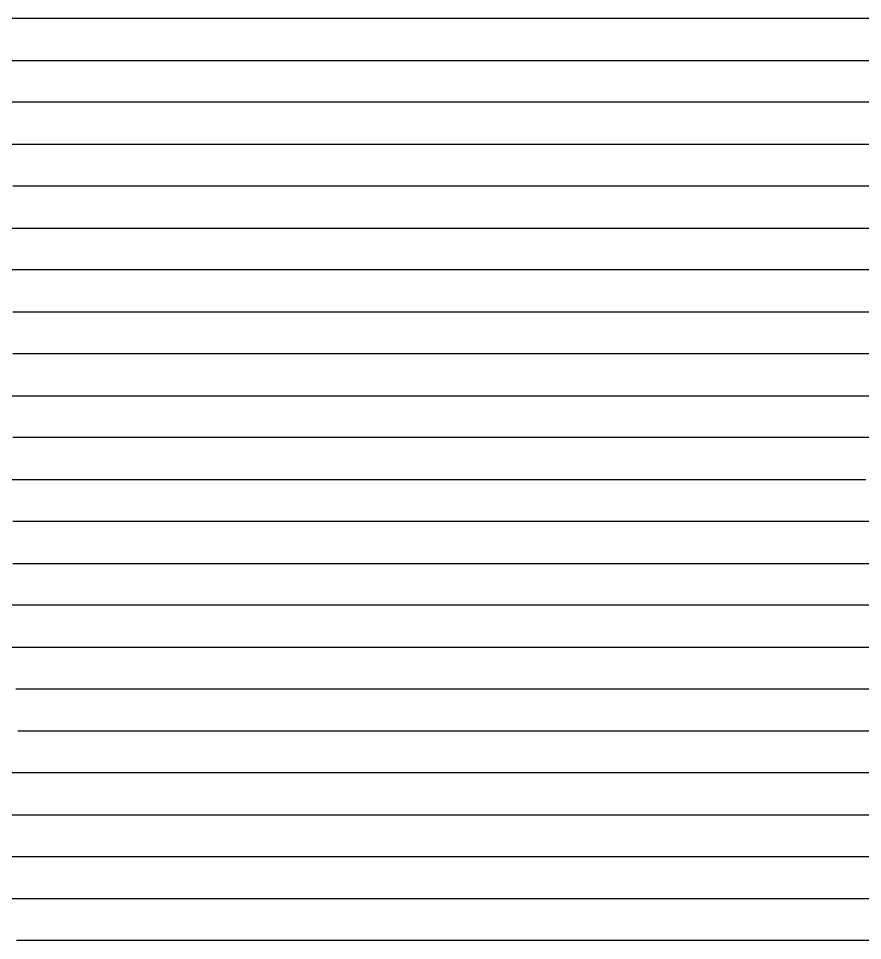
# Model space of a CAD drawing. Extents: x 20 to 170, y 60 to 234.
# Drawn here: x 76.25 to 95, y 169.8 to 190.27 of the extents above; entities that cross this region are included whole.
import ezdxf

# ---------------------------------------------------------------- set-up
doc = ezdxf.new("R2010")
doc.units = 0
doc.header["$LTSCALE"] = 0.000394
doc.layers.add('SPLINE', color=7, linetype='CONTINUOUS')

msp = doc.modelspace()

# ---------------------------------------------------------------- linework, layer by layer
at = {"layer": 'SPLINE', "color": 2}
for points in [[(95.406548, 190.272293, -9.861814), (94.749489, 190.272293, -9.291915), (94.619499, 190.272293, -9.182317), (94.314629, 190.272293, -9.094656), (94.007362, 190.272293, -9.138516), (93.622101, 190.272293, -9.263777), (93.026512, 190.272293, -9.160457), (92.525436, 190.272293, -8.894258), (92.175705, 190.272293, -8.684477), (91.478409, 190.272293, -8.396419), (91.128647, 190.272293, -8.221059), (90.431442, 190.272293, -7.9643), (90.084, 190.272293, -7.85154), (89.384407, 190.272293, -7.71064), (89.036949, 190.272293, -7.679341), (88.337387, 190.272293, -7.691881), (86.942947, 190.272293, -7.579141), (85.54612, 190.272293, -7.294182), (84.15168, 190.272293, -7.043703), (82.754852, 190.272293, -6.905943), (81.360413, 190.272293, -6.993603), (79.963608, 190.272293, -7.056222), (78.569153, 190.272293, -7.287922), (78.380081, 190.272293, -7.325502), (77.347237, 190.272293, -7.322382), (77.172318, 190.272293, -7.244102), (77.0849, 190.272293, -7.219062), (76.420784, 190.272293, -6.852724), (75.775528, 190.272293, -6.799463)], [(75.775528, 189.341049, -7.078143), (76.300217, 189.341049, -7.140742), (76.95488, 189.341049, -7.168942), (77.172318, 189.341049, -7.190882), (77.477249, 189.341049, -7.203362), (78.569153, 189.341049, -6.971703), (79.266373, 189.341049, -6.811984), (80.181053, 189.341049, -6.793183), (81.360413, 189.341049, -6.608424), (82.057632, 189.341049, -6.523924), (82.407425, 189.341049, -6.520764), (82.754852, 189.341049, -6.536445), (84.15168, 189.341049, -6.520764), (85.54612, 189.341049, -6.774444), (86.942947, 189.341049, -7.096922), (88.337387, 189.341049, -7.147023), (89.734177, 189.341049, -7.153303), (90.084, 189.341049, -7.187722), (91.128647, 189.341049, -7.529041), (91.478409, 189.341049, -7.698161), (92.350555, 189.341049, -8.161539), (93.331413, 189.341049, -8.913057), (93.48027, 189.341049, -9.038317), (93.922264, 189.341049, -9.507996), (94.619499, 189.341049, -10.256352), (95.316696, 189.341049, -11.133131)], [(96.713524, 188.409943, -12.485765), (94.619499, 188.409943, -9.855555), (93.922264, 188.409943, -9.088376), (93.222641, 188.409943, -8.415178), (92.525436, 188.409943, -7.90166), (92.3293, 188.409943, -7.767001), (91.478409, 188.409943, -7.212802), (91.128647, 188.409943, -7.046863), (90.431442, 188.409943, -6.793183), (89.734177, 188.409943, -6.655424), (89.320587, 188.409943, -6.605324), (89.036949, 188.409943, -6.539605), (88.68721, 188.409943, -6.520764), (88.512268, 188.409943, -6.523924), (87.640175, 188.409943, -6.630384), (86.942947, 188.409943, -6.605324), (85.54612, 188.409943, -6.310985), (84.848915, 188.409943, -6.135645), (84.15168, 188.409943, -6.010406), (82.754852, 188.409943, -6.094945), (82.036346, 188.409943, -6.213905), (81.360413, 188.409943, -6.217025), (81.010605, 188.409943, -6.260885), (79.963608, 188.409943, -6.439384), (78.569153, 188.409943, -6.705544), (77.172318, 188.409943, -6.937203), (76.605095, 188.409943, -7.096922), (75.775528, 188.409943, -7.062502)], [(75.886612, 187.478699, -7.056222), (76.475098, 187.478699, -6.912163), (77.172318, 187.478699, -6.852724), (78.21936, 187.478699, -6.664844), (78.569153, 187.478699, -6.520764), (79.266373, 187.478699, -6.279665), (79.963608, 187.478699, -6.166965), (80.660812, 187.478699, -6.029146), (81.360413, 187.478699, -5.882026), (82.754852, 187.478699, -5.644027), (84.15168, 187.478699, -5.496847), (84.848915, 187.478699, -5.572007), (86.245674, 187.478699, -5.941506), (86.593155, 187.478699, -5.963406), (87.313988, 187.478699, -6.076166), (87.640175, 187.478699, -6.032306), (87.989937, 187.478699, -6.010406), (88.382271, 187.478699, -6.085566), (89.036949, 187.478699, -6.116865), (89.384407, 187.478699, -6.182605), (90.280174, 187.478699, -6.542705), (90.431442, 187.478699, -6.589684), (91.828232, 187.478699, -7.262902), (92.525436, 187.478699, -7.698161), (93.222641, 187.478699, -8.161539), (93.922264, 187.478699, -8.768977), (94.269676, 187.478699, -9.104056), (94.619499, 187.478699, -9.492315), (95.316696, 187.478699, -10.322092)], [(95.316696, 186.549896, -10.225073), (94.619499, 186.549896, -9.423435), (93.922264, 186.549896, -8.725177), (93.222641, 186.549896, -8.127079), (92.525436, 186.549896, -7.666821), (91.128647, 186.549896, -6.833883), (90.606323, 186.549896, -6.470705), (90.431442, 186.549896, -6.370465), (89.734177, 186.549896, -6.063626), (89.384407, 186.549896, -5.916446), (88.337387, 186.549896, -5.543808), (86.942947, 186.549896, -5.343428), (85.54612, 186.549896, -5.205668), (84.15168, 186.549896, -5.174348), (82.754852, 186.549896, -5.230688), (82.057632, 186.549896, -5.321528), (81.360413, 186.549896, -5.512527), (79.963608, 186.549896, -5.982206), (79.200211, 186.549896, -6.166965), (78.569153, 186.549896, -6.270285), (77.869568, 186.549896, -6.470705), (77.259796, 186.549896, -6.743124), (76.475098, 186.549896, -6.862083), (76.125359, 186.549896, -6.968543)], [(75.602997, 185.618652, -7.128242), (76.321472, 185.618652, -6.890303), (76.959648, 185.618652, -6.605324), (77.172318, 185.618652, -6.473825), (78.569153, 185.618652, -5.916446), (79.963608, 185.618652, -5.381028), (80.660812, 185.618652, -5.152409), (81.360413, 185.618652, -5.033429), (81.882767, 185.618652, -4.873769), (82.145058, 185.618652, -4.79861), (82.754852, 185.618652, -4.67335), (84.15168, 185.618652, -4.62325), (85.54612, 185.618652, -4.73285), (85.89592, 185.618652, -4.73285), (86.245674, 185.618652, -4.74851), (86.593155, 185.618652, -4.848709), (86.942947, 185.618652, -4.858089), (87.640175, 185.618652, -5.002109), (88.337387, 185.618652, -5.227568), (89.734177, 185.618652, -5.882026), (90.084, 185.618652, -6.082406), (90.256531, 185.618652, -6.176325), (90.431442, 185.618652, -6.251525), (91.128647, 185.618652, -6.755603), (91.828232, 185.618652, -7.253482), (92.175705, 185.618652, -7.507101), (92.395447, 185.618652, -7.691881), (92.525436, 185.618652, -7.81086), (93.310135, 185.618652, -8.352538), (93.397583, 185.618652, -8.421458), (93.922264, 185.618652, -8.928718), (94.423332, 185.618652, -9.417155), (95.378204, 185.618652, -10.431692)], [(95.361618, 184.687439, -11.03913), (93.922264, 184.687439, -9.448476), (93.572441, 184.687439, -9.079017), (92.525436, 184.687439, -8.03002), (92.350555, 184.687439, -7.82962), (92.220566, 184.687439, -7.698161), (91.828232, 184.687439, -7.331781), (91.478409, 184.687439, -7.024922), (91.194824, 184.687439, -6.793183), (90.781204, 184.687439, -6.373585), (90.431442, 184.687439, -6.116865), (90.256531, 184.687439, -6.004126), (89.734177, 184.687439, -5.622107), (89.559288, 184.687439, -5.500007), (89.036949, 184.687439, -5.180628), (88.337387, 184.687439, -4.79861), (86.630936, 184.687439, -4.159832), (86.321358, 184.687439, -4.053352), (86.165321, 184.687439, -4.031452), (85.699745, 184.687439, -3.993872), (85.54612, 184.687439, -3.946892), (84.15168, 184.687439, -3.705813), (83.452057, 184.687439, -3.643213), (82.754852, 184.687439, -3.699553), (81.360413, 184.687439, -3.968812), (79.963608, 184.687439, -4.181752), (79.809967, 184.687439, -4.213052), (79.613831, 184.687439, -4.269451), (79.266373, 184.687439, -4.429111), (78.569153, 184.687439, -4.78609), (78.316284, 184.687439, -4.898809), (78.120125, 184.687439, -5.017789), (77.673409, 184.687439, -5.409188), (77.411049, 184.687439, -5.540687), (77.172318, 184.687439, -5.665967), (76.822556, 184.687439, -5.903926), (76.475098, 184.687439, -6.135645), (75.775528, 184.687439, -6.614724)], [(76.125359, 183.758636, -5.189988), (76.300217, 183.758636, -5.042809), (77.172318, 183.758636, -4.457331), (77.869568, 183.758636, -3.896792), (78.654221, 183.758636, -3.458434), (78.829132, 183.758636, -3.377054), (79.266373, 183.758636, -3.220495), (79.613831, 183.758636, -3.142215), (79.963608, 183.758636, -3.073295), (82.754852, 183.758636, -2.719476), (82.995941, 183.758636, -2.700676), (84.15168, 183.758636, -2.825916), (85.54612, 183.758636, -3.195415), (85.89592, 183.758636, -3.342554), (86.245674, 183.758636, -3.455314), (86.942947, 183.758636, -3.699553), (87.46524, 183.758636, -3.912452), (87.640175, 183.758636, -3.993872), (88.337387, 183.758636, -4.278811), (89.734177, 183.758636, -5.077289), (90.585045, 183.758636, -5.769267), (90.771751, 183.758636, -5.963406), (91.504425, 183.758636, -6.887143), (91.674614, 183.758636, -7.059342), (91.948753, 183.758636, -7.466422), (92.220566, 183.758636, -7.9455), (93.390488, 183.758636, -9.376455), (93.572441, 183.758636, -9.614454), (94.619499, 183.758636, -10.826232), (96.013939, 183.758636, -12.250947)], [(95.316696, 182.827393, -12.197747), (93.922264, 182.827393, -10.610191), (93.683571, 182.827393, -10.318973), (93.376305, 182.827393, -9.664555), (93.121056, 182.827393, -9.223037), (92.544373, 182.827393, -8.268), (91.892052, 182.827393, -6.893423), (91.828232, 182.827393, -6.768164), (91.653351, 182.827393, -6.514524), (90.759918, 182.827393, -5.449868), (90.585045, 182.827393, -5.277668), (90.431442, 182.827393, -5.161828), (90.256531, 182.827393, -5.061649), (89.145676, 182.827393, -4.43849), (88.557182, 182.827393, -4.131651), (87.640175, 182.827393, -3.508513), (87.290352, 182.827393, -3.392714), (86.638031, 182.827393, -3.236155), (86.245674, 182.827393, -3.016935), (85.54612, 182.827393, -2.656856), (84.15168, 182.827393, -2.281097), (83.452057, 182.827393, -2.162077), (81.360413, 182.827393, -2.146438), (79.266373, 182.827393, -2.393817), (78.91658, 182.827393, -2.447037), (78.569153, 182.827393, -2.572316), (77.869568, 182.827393, -2.816536), (77.694641, 182.827393, -2.904195), (76.475098, 182.827393, -3.646293), (76.278961, 182.827393, -3.774693), (76.125359, 182.827393, -3.890532)], [(75.775528, 181.896164, -3.173494), (76.475098, 181.896164, -2.691276), (77.172318, 181.896164, -2.315517), (78.569153, 181.896164, -1.939778), (79.963608, 181.896164, -1.720599), (80.3134, 181.896164, -1.676759), (80.660812, 181.896164, -1.676759), (81.360413, 181.896164, -1.648599), (82.754852, 181.896164, -1.714339), (84.15168, 181.896164, -1.946078), (85.54612, 181.896164, -2.284237), (85.89592, 181.896164, -2.443897), (86.070801, 181.896164, -2.584816), (86.659317, 181.896164, -3.082695), (86.942947, 181.896164, -3.226694), (87.160393, 181.896164, -3.323794), (87.640175, 181.896164, -3.442774), (87.989937, 181.896164, -3.608713), (88.337387, 181.896164, -3.805993), (88.68721, 181.896164, -4.047092), (89.036949, 181.896164, -4.263191), (90.169075, 181.896164, -4.901929), (90.431442, 181.896164, -5.077289), (90.606323, 181.896164, -5.202528), (90.781204, 181.896164, -5.293328), (91.128647, 181.896164, -5.512527), (91.478409, 181.896164, -5.816267), (91.707664, 181.896164, -6.082406), (91.828232, 181.896164, -6.260885), (91.936943, 181.896164, -6.483184), (92.525436, 181.896164, -7.8265), (92.875259, 181.896164, -8.574879), (93.246315, 181.896164, -9.523635), (93.444824, 181.896164, -10.071593), (93.666985, 181.896164, -10.776152), (93.763931, 181.896164, -11.098651), (93.922264, 181.896164, -11.305289), (94.58638, 181.896164, -12.122587), (95.27417, 181.896164, -12.730065)], [(95.316696, 180.967346, -13.083884), (94.423332, 180.967346, -12.592266), (94.402084, 180.967346, -12.570346), (93.778107, 180.967346, -11.630969), (93.730835, 180.967346, -11.477549), (92.766525, 180.967346, -8.246119), (92.525436, 180.967346, -7.597921), (91.934586, 180.967346, -6.238966), (91.773895, 180.967346, -5.963406), (91.452446, 180.967346, -5.684727), (91.230263, 180.967346, -5.565747), (90.431442, 180.967346, -4.958329), (90.256531, 180.967346, -4.842469), (89.734177, 180.967346, -4.58255), (89.233162, 180.967346, -4.372771), (88.68721, 180.967346, -4.043972), (88.337387, 180.967346, -3.856092), (87.335243, 180.967346, -3.377054), (86.942947, 180.967346, -3.092055), (86.505692, 180.967346, -2.731976), (85.89592, 180.967346, -2.312417), (85.54612, 180.967346, -2.202817), (84.15168, 180.967346, -1.811419), (83.452057, 180.967346, -1.686159), (81.360413, 180.967346, -1.5077), (79.963608, 180.967346, -1.42314), (79.266373, 180.967346, -1.43566), (78.91658, 180.967346, -1.51394), (78.569153, 180.967346, -1.614119), (77.172318, 180.967346, -1.939778), (76.125359, 180.967346, -2.368757)], [(75.775528, 180.036133, -2.494037), (77.172318, 180.036133, -1.895939), (77.869568, 180.036133, -1.745659), (78.21936, 180.036133, -1.679919), (78.91658, 180.036133, -1.48576), (79.266373, 180.036133, -1.42), (80.660812, 180.036133, -1.42), (81.010605, 180.036133, -1.4419), (82.057632, 180.036133, -1.557759), (82.754852, 180.036133, -1.620399), (84.15168, 180.036133, -1.805159), (84.761459, 180.036133, -1.958558), (85.54612, 180.036133, -2.212218), (85.89592, 180.036133, -2.359397), (86.942947, 180.036133, -3.085815), (87.574005, 180.036133, -3.549273), (88.337387, 180.036133, -3.962552), (89.036949, 180.036133, -4.281931), (89.209465, 180.036133, -4.347731), (89.384407, 180.036133, -4.419751), (89.734177, 180.036133, -4.60135), (90.431442, 180.036133, -4.939509), (91.128647, 180.036133, -5.440508), (91.390976, 180.036133, -5.644027), (91.63678, 180.036133, -5.863226), (91.719521, 180.036133, -5.960306), (91.828232, 180.036133, -6.116865), (92.003143, 180.036133, -6.514524), (92.721664, 180.036133, -8.653158), (92.913055, 180.036133, -9.295075), (93.733223, 180.036133, -12.219606), (94.314629, 180.036133, -12.858425), (95.070908, 180.036133, -13.231024)], [(95.316696, 179.104904, -13.534743), (94.160988, 179.104904, -13.193464), (93.567696, 179.104904, -12.880345), (93.539413, 179.104904, -12.858425), (93.477913, 179.104904, -12.792665), (93.04776, 179.104904, -12.150766), (92.775978, 179.104904, -11.18009), (92.175705, 179.104904, -7.82022), (92.111855, 179.104904, -7.482061), (92.003143, 179.104904, -7.018643), (91.915657, 179.104904, -6.736864), (91.828232, 179.104904, -6.548985), (91.632072, 179.104904, -6.273445), (90.781204, 179.104904, -5.409188), (90.606323, 179.104904, -5.243248), (90.431442, 179.104904, -5.133649), (89.734177, 179.104904, -4.82051), (89.559288, 179.104904, -4.73597), (89.471863, 179.104904, -4.67335), (88.68721, 179.104904, -4.225591), (86.942947, 179.104904, -3.342554), (86.810593, 179.104904, -3.286214), (86.680611, 179.104904, -3.201674), (86.245674, 179.104904, -2.932415), (85.76593, 179.104904, -2.656856), (85.645378, 179.104904, -2.606736), (84.15168, 179.104904, -2.061938), (83.452057, 179.104904, -1.861519), (82.754852, 179.104904, -1.695559), (81.360413, 179.104904, -1.54212), (79.963608, 179.104904, -1.5108), (79.266373, 179.104904, -1.564059), (78.21936, 179.104904, -1.729979), (77.172318, 179.104904, -1.983658), (76.125359, 179.104904, -2.365637)], [(76.125359, 178.173706, -2.772676), (76.300217, 178.173706, -2.697536), (77.172318, 178.173706, -2.462697), (78.741669, 178.173706, -2.112018), (79.004059, 178.173706, -2.049378), (79.266373, 178.173706, -2.008678), (80.552094, 178.173706, -1.924138), (80.956284, 178.173706, -1.842739), (81.360413, 178.173706, -1.798879), (82.754852, 178.173706, -1.867779), (82.951065, 178.173706, -1.930398), (83.168488, 178.173706, -2.014938), (83.660049, 178.173706, -2.033738), (83.905907, 178.173706, -2.096358), (84.15168, 178.173706, -2.202817), (85.54612, 178.173706, -2.728876), (85.858093, 178.173706, -2.819656), (86.323685, 178.173706, -3.110895), (86.479698, 178.173706, -3.223614), (86.810593, 178.173706, -3.514773), (86.942947, 178.173706, -3.561773), (87.640175, 178.173706, -3.925012), (87.727608, 178.173706, -3.990732), (88.512268, 178.173706, -4.278811), (88.68721, 178.173706, -4.366491), (89.734177, 178.173706, -5.086668), (90.627579, 178.173706, -5.847546), (90.781204, 178.173706, -6.001006), (91.128647, 178.173706, -6.483184), (91.298782, 178.173706, -6.934123), (91.468964, 178.173706, -7.979939), (91.63678, 178.173706, -9.072737), (91.806953, 178.173706, -10.068514), (92.18512, 178.173706, -12.188327), (92.312767, 178.173706, -12.319847), (92.50415, 178.173706, -12.557846), (92.766525, 178.173706, -12.955465), (93.300652, 178.173706, -13.278004), (93.922264, 178.173706, -13.450243), (94.794373, 178.173706, -13.609923), (94.966896, 178.173706, -13.638062), (95.316696, 178.173706, -13.719502)], [(96.013939, 177.244843, -13.982481), (94.966896, 177.244843, -13.719502), (94.619499, 177.244843, -13.685042), (93.922264, 177.244843, -13.681902), (93.071396, 177.244843, -13.638062), (92.445084, 177.244843, -13.459623), (92.050392, 177.244843, -13.180904), (91.655678, 177.244843, -12.842745), (91.63678, 177.244843, -12.820825), (91.260994, 177.244843, -12.116307), (90.847412, 177.244843, -9.451655), (90.72686, 177.244843, -8.740817), (90.627579, 177.244843, -8.271139), (90.431442, 177.244843, -7.557221), (90.266006, 177.244843, -7.087563), (90.060356, 177.244843, -6.755603), (89.429298, 177.244843, -6.213905), (89.39386, 177.244843, -6.129385), (89.181122, 177.244843, -5.775547), (89.04171, 177.244843, -5.647167), (88.488647, 177.244843, -5.268268), (88.261726, 177.244843, -4.995849), (88.032471, 177.244843, -4.79233), (87.706352, 177.244843, -4.64205), (87.134361, 177.244843, -3.834172), (86.942947, 177.244843, -3.627533), (86.768036, 177.244843, -3.496013), (85.89592, 177.244843, -2.926116), (85.54612, 177.244843, -2.788336), (84.848915, 177.244843, -2.619256), (84.674026, 177.244843, -2.566036), (83.976761, 177.244843, -2.312417), (83.452057, 177.244843, -2.102618), (82.754852, 177.244843, -1.845839), (81.360413, 177.244843, -1.795779), (80.660812, 177.244843, -1.877179), (80.138519, 177.244843, -1.983658), (79.963608, 177.244843, -2.002418), (79.266373, 177.244843, -2.230998), (78.91658, 177.244843, -2.422017), (78.829132, 177.244843, -2.487737), (78.240616, 177.244843, -2.960535), (77.061264, 177.244843, -3.286214), (76.725655, 177.244843, -3.276834), (76.278961, 177.244843, -3.395794), (75.775528, 177.244843, -3.630653)], [(75.775528, 176.313629, -4.444791), (76.451485, 176.313629, -4.260031), (76.789452, 176.313629, -4.184912), (76.959648, 176.313629, -4.159832), (77.129822, 176.313629, -4.144212), (77.522118, 176.313629, -3.577433), (77.694641, 176.313629, -3.377054), (77.78212, 176.313629, -3.292494), (78.569153, 176.313629, -2.653696), (78.91658, 176.313629, -2.403217), (79.963608, 176.313629, -2.058778), (81.360413, 176.313629, -2.024358), (81.707794, 176.313629, -2.033738), (82.057632, 176.313629, -2.083798), (82.754852, 176.313629, -2.252897), (83.029022, 176.313629, -2.362517), (83.300812, 176.313629, -2.503397), (83.572617, 176.313629, -2.757036), (83.846771, 176.313629, -3.185994), (83.868057, 176.313629, -3.207934), (84.243874, 176.313629, -3.345714), (84.397484, 176.313629, -3.427134), (84.480217, 176.313629, -3.492853), (84.50383, 176.313629, -3.505414), (85.153763, 176.313629, -3.661953), (85.349983, 176.313629, -3.755913), (85.569756, 176.313629, -3.993872), (86.255157, 176.313629, -4.407211), (86.576607, 176.313629, -4.70153), (86.942947, 176.313629, -5.221328), (87.597618, 176.313629, -6.101205), (88.273567, 176.313629, -6.899683), (88.337387, 176.313629, -6.990443), (88.465042, 176.313629, -7.266002), (88.590271, 176.313629, -7.70752), (88.699005, 176.313629, -8.01126), (89.204788, 176.313629, -9.367075), (89.516754, 176.313629, -9.846134), (89.734177, 176.313629, -10.340893), (90.244728, 176.313629, -11.771868), (90.263596, 176.313629, -11.803167), (90.507034, 176.313629, -12.091247), (90.589775, 176.313629, -12.197747), (90.752823, 176.313629, -12.460726), (90.915932, 176.313629, -12.770745), (90.937225, 176.313629, -12.792665), (91.128647, 176.313629, -12.936685), (92.3293, 176.313629, -13.766482), (92.700378, 176.313629, -13.885442), (93.32193, 176.313629, -13.816542), (94.619499, 176.313629, -13.797762), (94.966896, 176.313629, -13.835382), (95.841377, 176.313629, -14.048261)], [(95.316696, 175.382416, -14.098361), (94.966896, 175.382416, -13.951201), (94.619499, 175.382416, -13.907362), (94.269676, 175.382416, -13.907362), (93.922264, 175.382416, -13.938682), (92.655426, 175.382416, -14.142221), (92.3293, 175.382416, -14.063921), (91.719521, 175.382416, -13.569223), (91.128647, 175.382416, -13.190284), (90.431442, 175.382416, -12.814545), (90.084, 175.382416, -12.701865), (89.720009, 175.382416, -12.673666), (89.209465, 175.382416, -12.063047), (89.006241, 175.382416, -11.865788), (88.774635, 175.382416, -11.734269), (88.753357, 175.382416, -11.702949), (88.363373, 175.382416, -10.907671), (88.079758, 175.382416, -9.918174), (87.914314, 175.382416, -9.439095), (87.748886, 175.382416, -9.091557), (87.640175, 175.382416, -8.913057), (86.441879, 175.382416, -7.356822), (86.245674, 175.382416, -7.162683), (85.89592, 175.382416, -7.012403), (85.54612, 175.382416, -6.990443), (85.437408, 175.382416, -7.003003), (85.41613, 175.382416, -6.993603), (85.167938, 175.382416, -6.430005), (85.000153, 175.382416, -6.094945), (84.782738, 175.382416, -5.791206), (84.468384, 175.382416, -5.543808), (84.369125, 175.382416, -5.500007), (83.560806, 175.382416, -4.842469), (82.887222, 175.382416, -3.715213), (82.754852, 175.382416, -3.527333), (82.537415, 175.382416, -3.330074), (82.407425, 175.382416, -3.273694), (81.360413, 175.382416, -3.026335), (80.684464, 175.382416, -3.001275), (80.367767, 175.382416, -2.901075), (80.072311, 175.382416, -2.948055), (79.356209, 175.382416, -3.182914), (79.079651, 175.382416, -3.326914), (78.786583, 175.382416, -3.564933), (78.569153, 175.382416, -3.561773), (78.21936, 175.382416, -3.630653), (77.869568, 175.382416, -3.831073), (77.760834, 175.382416, -3.934392), (76.931274, 175.382416, -4.444791), (76.81308, 175.382416, -4.53561), (76.692589, 175.382416, -4.64205), (76.191513, 175.382416, -5.127389)], [(76.238754, 174.453583, -5.875746), (76.498764, 174.453583, -5.769267), (76.701996, 174.453583, -5.722307), (77.0849, 174.453583, -5.346548), (77.172318, 174.453583, -5.274548), (77.44413, 174.453583, -5.121089), (77.71833, 174.453583, -5.042809), (78.285553, 174.453583, -4.69837), (78.569153, 174.453583, -4.60135), (78.786583, 174.453583, -4.62009), (79.542908, 174.453583, -4.80485), (79.788727, 174.453583, -4.926989), (80.006119, 174.453583, -5.117989), (80.422104, 174.453583, -5.521947), (80.800278, 174.453583, -5.587687), (81.202072, 174.453583, -5.728567), (81.469116, 174.453583, -5.741127), (81.795273, 174.453583, -5.809967), (82.041107, 174.453583, -5.935246), (82.232529, 174.453583, -6.060466), (82.754852, 174.453583, -6.232725), (84.15168, 174.453583, -6.837043), (84.674026, 174.453583, -7.009283), (84.848915, 174.453583, -7.087563), (84.978912, 174.453583, -7.175202), (85.879372, 174.453583, -7.685621), (86.212624, 174.453583, -8.039439), (88.056152, 174.453583, -10.819991), (88.337387, 174.453583, -11.38985), (88.942421, 174.453583, -12.670526), (89.384407, 174.453583, -13.033724), (89.734177, 174.453583, -12.996165), (90.431442, 174.453583, -13.124584), (91.419357, 174.453583, -13.681902), (91.563515, 174.453583, -13.782122), (92.286736, 174.453583, -14.34258), (92.308022, 174.453583, -14.35202), (92.591667, 174.453583, -14.41774), (93.922264, 174.453583, -14.167261), (94.619499, 174.453583, -14.120301), (94.966896, 174.453583, -14.176661), (95.141815, 174.453583, -14.251822)], [(96.626099, 173.522369, -15.022079), (94.966896, 173.522369, -14.47726), (94.619499, 173.522369, -14.40524), (93.922264, 173.522369, -14.45222), (93.222641, 173.522369, -14.50858), (93.04776, 173.522369, -14.53988), (92.199287, 173.522369, -14.702719), (92.175705, 173.522369, -14.696439), (91.523361, 173.522369, -14.167261), (91.390976, 173.522369, -14.076461), (89.734177, 173.522369, -13.249804), (89.282791, 173.522369, -13.090144), (88.831367, 173.522369, -12.961745), (88.812439, 173.522369, -12.936685), (88.077393, 173.522369, -11.530748), (87.640175, 173.522369, -10.819991), (86.942947, 173.522369, -9.727195), (86.245674, 173.522369, -8.759597), (86.134644, 173.522369, -8.603038), (85.89592, 173.522369, -8.333779), (85.198715, 173.522369, -7.763901), (85.023796, 173.522369, -7.641761), (84.848915, 173.522369, -7.541601), (84.674026, 173.522369, -7.460162), (83.80188, 173.522369, -7.106322), (83.10466, 173.522369, -6.708644), (82.929794, 173.522369, -6.620984), (82.754852, 173.522369, -6.567724), (82.057632, 173.522369, -6.448764), (81.707794, 173.522369, -6.351725), (81.360413, 173.522369, -6.320405), (81.010605, 173.522369, -6.314145), (80.3134, 173.522369, -6.367385), (79.963608, 173.522369, -6.470705), (79.783966, 173.522369, -6.564624), (79.245087, 173.522369, -6.862083), (79.221451, 173.522369, -6.852724), (79.058365, 173.522369, -6.714903), (78.895355, 173.522369, -6.602204), (78.569153, 173.522369, -6.533304), (77.172318, 173.522369, -6.733744), (76.626373, 173.522369, -6.868363), (76.475098, 173.522369, -6.924723), (76.255325, 173.522369, -7.087563), (75.67392, 173.522369, -7.679341)], [(75.870071, 172.591125, -9.010117), (76.309669, 172.591125, -8.869197), (76.780029, 172.591125, -8.844157), (77.186508, 172.591125, -8.888018), (77.411049, 172.591125, -8.960017), (77.434677, 172.591125, -8.953757), (77.71833, 172.591125, -8.753317), (78.001923, 172.591125, -8.603038), (78.569153, 172.591125, -8.180319), (79.441299, 172.591125, -7.425722), (79.613831, 172.591125, -7.309862), (79.963608, 172.591125, -7.112603), (80.3134, 172.591125, -7.003003), (80.923172, 172.591125, -6.905943), (81.360413, 172.591125, -6.871463), (81.707794, 172.591125, -6.902783), (82.407425, 172.591125, -7.018643), (82.754852, 172.591125, -7.093782), (82.951065, 172.591125, -7.181482), (83.10466, 172.591125, -7.272282), (83.452057, 172.591125, -7.432002), (84.15168, 172.591125, -7.74194), (84.848915, 172.591125, -8.286819), (85.54612, 172.591125, -8.938077), (86.942947, 172.591125, -10.666552), (87.051674, 172.591125, -10.823092), (88.037224, 172.591125, -12.492045), (88.131737, 172.591125, -12.670526), (88.599693, 172.591125, -13.218504), (89.166962, 172.591125, -13.262364), (89.450584, 172.591125, -13.331203), (89.734177, 172.591125, -13.481523), (90.606323, 172.591125, -13.982481), (90.781204, 172.591125, -14.117161), (91.523361, 172.591125, -14.71524), (91.828232, 172.591125, -14.86552), (91.849487, 172.591125, -14.871799), (92.187477, 172.591125, -14.793499), (92.525436, 172.591125, -14.724599), (93.222641, 172.591125, -14.596239), (93.922264, 172.591125, -14.59312), (94.794373, 172.591125, -14.702719), (95.316696, 172.591125, -14.8311)], [(95.75631, 171.662292, -15.050279), (94.966896, 171.662292, -14.893698), (94.794373, 171.662292, -14.86552), (93.922264, 171.662292, -14.759059), (93.572441, 171.662292, -14.730879), (93.222641, 171.662292, -14.746519), (93.04776, 171.662292, -14.771559), (92.305664, 171.662292, -14.921898), (91.936943, 171.662292, -14.965738), (91.327156, 171.662292, -15.144218), (91.128647, 171.662292, -14.965738), (90.431442, 171.662292, -14.37704), (89.734177, 171.662292, -13.897982), (89.036949, 171.662292, -13.512863), (88.68721, 171.662292, -13.328103), (88.337387, 171.662292, -13.177824), (87.737053, 171.662292, -13.040004), (87.715767, 171.662292, -13.027484), (87.316376, 171.662292, -12.604766), (86.942947, 171.662292, -11.972288), (86.222069, 171.662292, -10.926431), (85.926636, 171.662292, -10.588251), (85.54612, 171.662292, -10.184334), (84.499084, 171.662292, -8.947497), (84.15168, 171.662292, -8.637498), (83.931839, 171.662292, -8.455878), (83.80188, 171.662292, -8.365078), (83.452057, 171.662292, -8.186599), (82.754852, 171.662292, -7.8672), (81.57785, 171.662292, -7.685621), (81.360413, 171.662292, -7.6762), (80.684464, 171.662292, -7.779521), (80.38903, 171.662292, -7.88288), (80.117249, 171.662292, -8.02694), (79.963608, 171.662292, -8.127079), (78.569153, 171.662292, -9.226176), (77.978287, 171.662292, -9.767875), (77.869568, 171.662292, -9.886834), (77.458313, 171.662292, -10.387853), (77.172318, 171.662292, -10.619592), (76.940697, 171.662292, -10.713511), (76.496384, 171.662292, -10.788671), (76.475098, 171.662292, -10.779251), (75.775528, 171.662292, -10.318973)], [(76.082779, 170.731064, -11.737449), (77.172318, 170.731064, -11.35225), (77.71833, 170.731064, -11.25521), (78.063377, 170.731064, -10.973411), (78.316284, 170.731064, -10.826232), (78.569153, 170.731064, -10.719771), (79.048927, 170.731064, -10.250113), (79.266373, 170.731064, -10.090373), (79.330185, 170.731064, -10.065333), (79.963608, 170.731064, -9.677034), (81.140594, 170.731064, -9.003837), (81.360413, 170.731064, -8.938077), (81.447845, 170.731064, -8.934998), (82.407425, 170.731064, -8.978776), (82.624863, 170.731064, -9.047676), (83.518295, 170.731064, -9.473576), (83.80188, 170.731064, -9.670835), (84.15168, 170.731064, -10.077873), (84.466042, 170.731064, -10.450493), (84.652748, 170.731064, -10.569491), (84.870163, 170.731064, -10.760471), (85.54612, 170.731064, -11.496308), (85.91481, 170.731064, -11.984788), (86.342613, 170.731064, -12.639226), (86.673508, 170.731064, -12.864685), (86.789276, 170.731064, -12.961745), (86.810593, 170.731064, -12.971105), (86.942947, 170.731064, -12.971105), (87.640175, 170.731064, -13.046264), (87.989937, 170.731064, -13.278004), (88.337387, 170.731064, -13.534743), (89.734177, 170.731064, -14.39272), (90.646507, 170.731064, -15.253818), (90.781204, 170.731064, -15.310137), (90.956123, 170.731064, -15.269457), (91.128647, 170.731064, -15.225617), (91.478409, 170.731064, -15.097259), (91.828232, 170.731064, -14.997018), (92.175705, 170.731064, -14.940699), (93.135216, 170.731064, -14.906259), (93.572441, 170.731064, -14.887438), (93.922264, 170.731064, -14.909358), (95.316696, 170.731064, -15.059658)], [(95.51284, 169.799835, -15.169238), (94.619499, 169.799835, -15.028358), (93.922264, 169.799835, -14.943778), (93.747414, 169.799835, -14.940699), (92.175705, 169.799835, -14.940699), (91.828232, 169.799835, -14.984478), (91.128647, 169.799835, -15.156758), (90.648865, 169.799835, -15.325797), (90.410156, 169.799835, -15.419737), (90.169075, 169.799835, -15.544996), (89.838181, 169.799835, -15.394697), (89.734177, 169.799835, -15.297657), (89.036949, 169.799835, -14.52424), (88.68721, 169.799835, -14.26746), (88.337387, 169.799835, -14.076461), (87.685066, 169.799835, -13.688182), (86.942947, 169.799835, -13.209104), (86.593155, 169.799835, -13.074464), (85.54612, 169.799835, -12.617286), (85.198715, 169.799835, -12.488946), (85.175034, 169.799835, -12.470126), (85.030861, 169.799835, -12.282227), (84.591286, 169.799835, -11.906487), (84.15168, 169.799835, -11.696689), (83.73571, 169.799835, -11.427409), (83.452057, 169.799835, -11.299049), (82.754852, 169.799835, -11.04539), (81.469116, 169.799835, -10.87633), (81.360413, 169.799835, -10.87633), (81.010605, 169.799835, -11.00471), (80.660812, 169.799835, -11.24581), (80.117249, 169.799835, -11.374169), (79.767426, 169.799835, -11.515109), (78.569153, 169.799835, -11.728008), (77.869568, 169.799835, -11.872067), (77.694641, 169.799835, -11.940948), (77.172318, 169.799835, -12.182087), (76.210388, 169.799835, -12.570346)]]:
    msp.add_polyline3d(points, dxfattribs=at)

doc.saveas('drawing.dxf')
